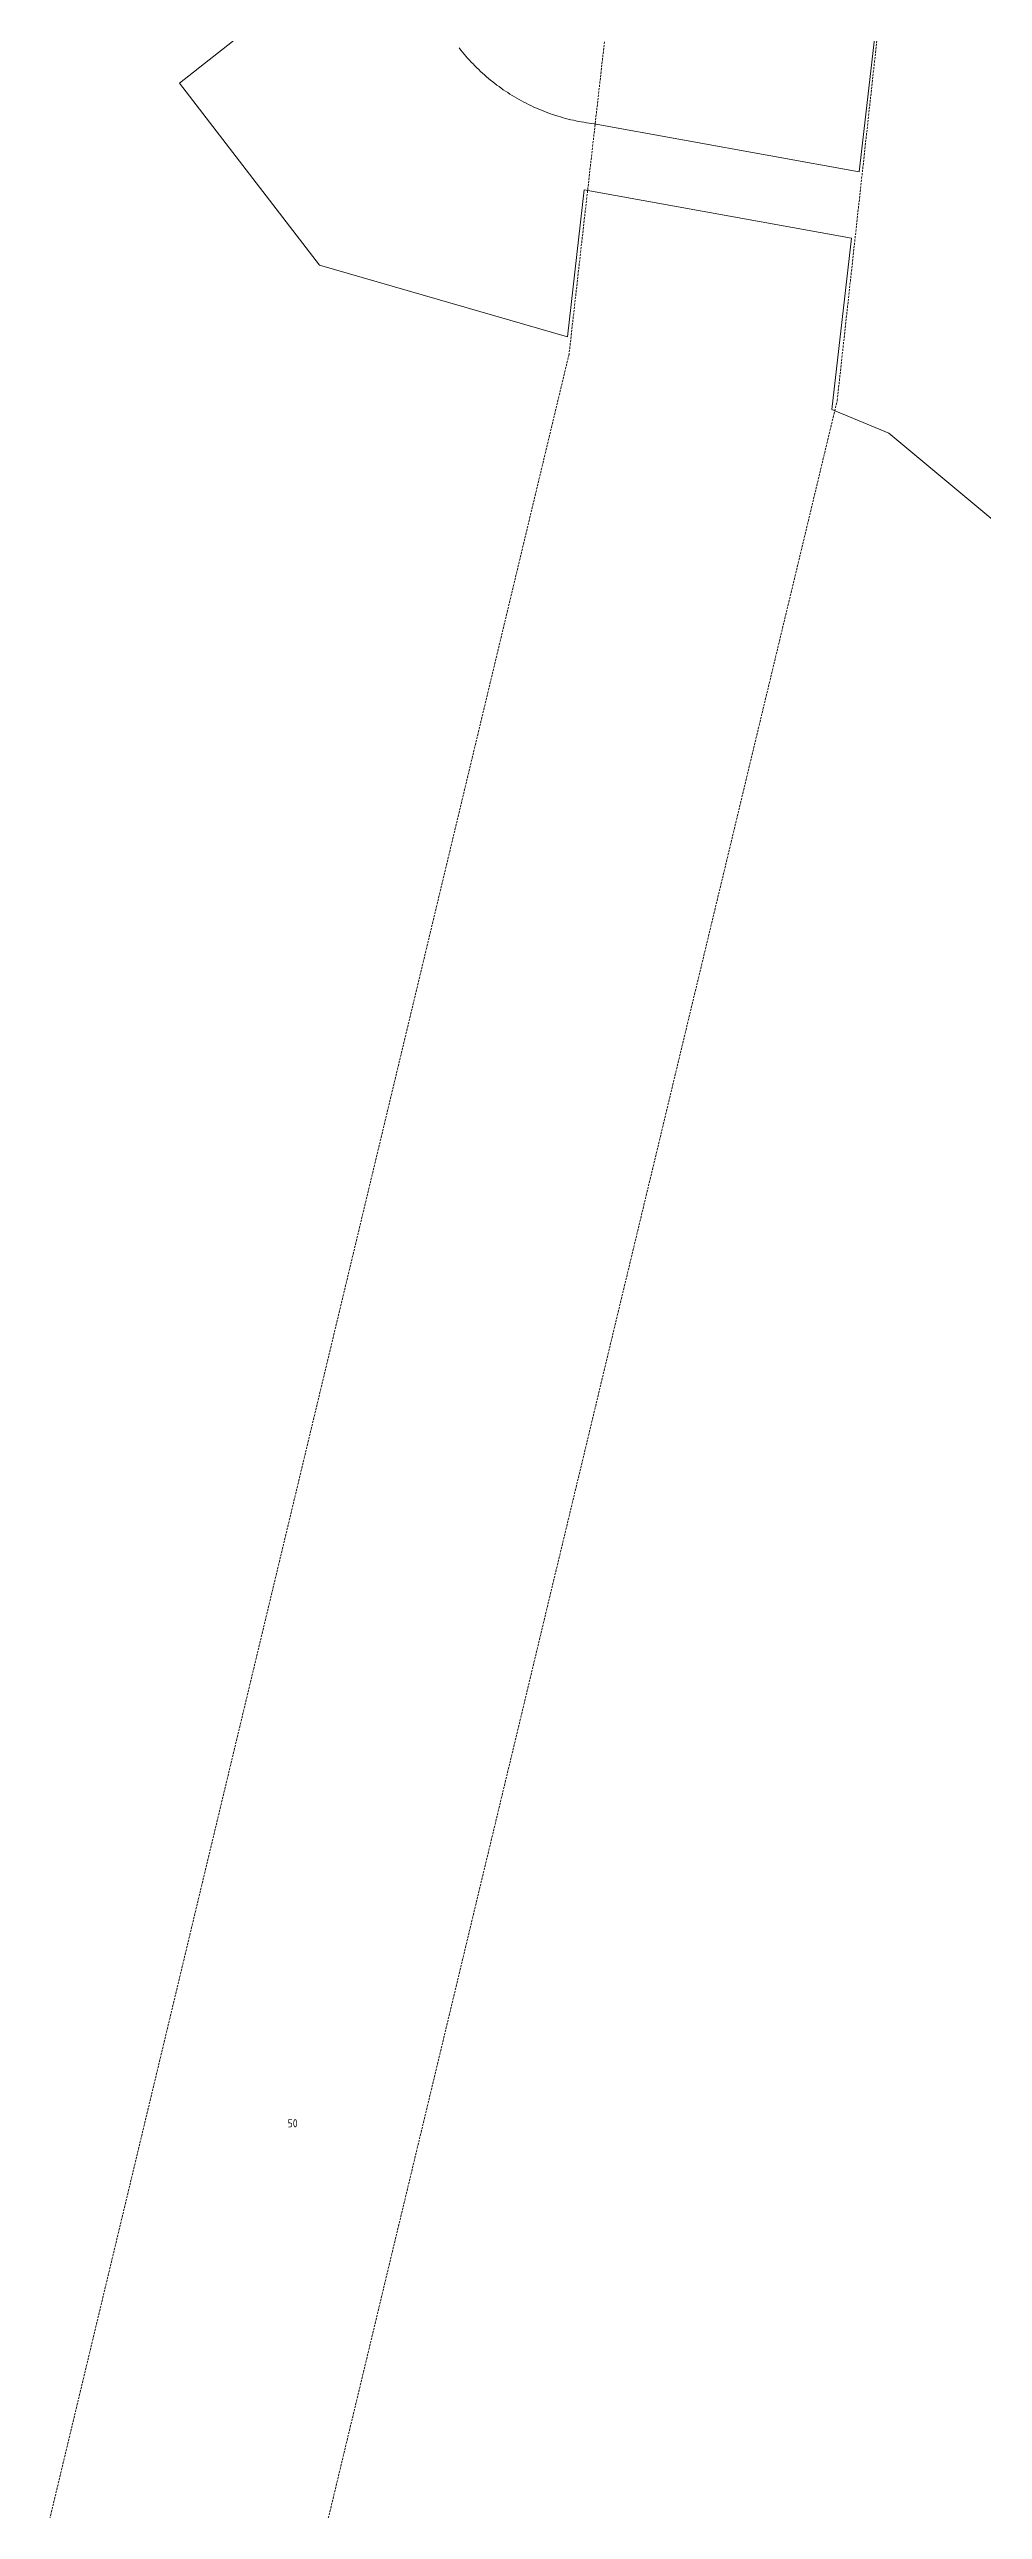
# Model space of a CAD drawing. Extents: x 294483 to 298733, y 6233899 to 6239242.
# Drawn here: x 295812 to 296022, y 6235127 to 6235681 of the extents above; entities that cross this region are included whole.
import ezdxf

# ---------------------------------------------------------------- set-up
doc = ezdxf.new("R2010")
doc.units = 0
doc.linetypes.add('DASHED', pattern=[0.75, 0.5, -0.25])
doc.layers.add('Cadastre Easements_SP_EXT', color=9, linetype='Continuous', lineweight=5)
doc.layers.add('Cadastre Land Parcels_SP_EXT', color=9, linetype='Continuous', lineweight=5)
doc.styles.get("Standard").update_dxf_attribs({"font": 'isocp.shx'})

msp = doc.modelspace()

# ---------------------------------------------------------------- linework, layer by layer
at = {"layer": 'Cadastre Easements_SP_EXT', "linetype": 'DASHED'}
msp.add_lwpolyline([(295728.99129, 6234517.6872), (295810.98108, 6234859.7697), (295837.42361, 6234970.587), (295902.06781, 6235239.65418), (295989.0141, 6235601.54775), (296011.46335, 6235805.48057), (296002.44344, 6235818.99517), (295978.06756, 6235855.51517), (295959.50232, 6235883.55389), (295952.05935, 6235817.92549), (295928.70511, 6235611.99657), (295843.51298, 6235256.79029), (295730.74134, 6234786.58687), (295708.98827, 6234696.21816), (295664.67494, 6234510.83392), (295728.99129, 6234517.6872)], close=True, dxfattribs=at)
at = {"layer": 'Cadastre Land Parcels_SP_EXT', "linetype": 'Continuous'}
for points in [[(295879.67965, 6235703.37737), (295841.10144, 6235672.97973), (295872.61728, 6235632.0577), (295928.33166, 6235615.87049), (295932.14083, 6235649.00193), (295992.23616, 6235638.09594), (295987.80805, 6235599.58513), (296000.65073, 6235594.25726), (296058.60488, 6235545.9387)], [(296058.60488, 6235545.93879), (296000.65073, 6235594.25726), (295987.80796, 6235599.58513), (295992.23616, 6235638.09603), (295932.14074, 6235649.00193), (295928.33158, 6235615.87057), (295872.61728, 6235632.0577), (295841.10144, 6235672.97982), (295879.67965, 6235703.37737)], [(295903.997, 6235680.89195), (295904.36588, 6235680.42343), (295904.7412, 6235679.95907), (295905.12227, 6235679.49983), (295905.50899, 6235679.04562), (295905.90225, 6235678.5976), (295906.30116, 6235678.15364), (295906.7066, 6235677.71577), (295907.1177, 6235677.28303), (295907.53375, 6235676.85533), (295907.95616, 6235676.4338), (295908.3843, 6235676.01935), (295908.81731, 6235675.60895), (295909.25597, 6235675.20457), (295909.70037, 6235674.80636), (295910.14954, 6235674.41328), (295910.60437, 6235674.02718), (295911.06326, 6235673.6462), (295911.52868, 6235673.27229), (295911.99799, 6235672.90447), (295912.47225, 6235672.54266), (295912.95207, 6235672.18703), (295913.43596, 6235671.83839), (295913.9247, 6235671.49583), (295914.41654, 6235671.16034), (295914.91412, 6235670.83086), (295915.41646, 6235670.50748), (295915.9219, 6235670.19319), (295916.43229, 6235669.88394), (295916.94665, 6235669.58166), (295917.46499, 6235669.28548), (295917.9873, 6235668.99743), (295918.51367, 6235668.71636), (295919.04314, 6235668.44129), (295919.57658, 6235668.17426), (295920.11408, 6235667.91333), (295920.65388, 6235667.66043), (295921.19686, 6235667.41451), (295921.74373, 6235667.17566), (295922.29386, 6235666.94485), (295922.84709, 6235666.7211), (295923.4027, 6235666.50424), (295923.96141, 6235666.29649), (295924.52329, 6235666.09482), (295925.08747, 6235665.90005), (295925.65395, 6235665.71437), (295926.22281, 6235665.53471), (295926.79406, 6235665.36299), (295927.36751, 6235665.19931), (295927.94327, 6235665.04366), (295928.5214, 6235664.895), (295929.10104, 6235664.75429), (295929.68298, 6235664.62161), (295930.26562, 6235664.49591), (295930.85047, 6235664.37923), (295931.43691, 6235664.26961), (295932.02476, 6235664.16785), (295932.61421, 6235664.07315), (295933.20506, 6235663.98747), (295933.79574, 6235663.91071), (295934.38793, 6235663.83987), (295993.95114, 6235653.02787), (295998.35355, 6235691.31537)], [(295998.35355, 6235691.31537), (295993.95123, 6235653.02787), (295934.38793, 6235663.83987), (295933.79574, 6235663.91062), (295933.20506, 6235663.98747), (295932.61421, 6235664.07315), (295932.02485, 6235664.16785), (295931.43691, 6235664.26952), (295930.85056, 6235664.37923), (295930.26562, 6235664.49591), (295929.68307, 6235664.62161), (295929.10113, 6235664.75429), (295928.52149, 6235664.89491), (295927.94335, 6235665.04358), (295927.36751, 6235665.19931), (295926.79406, 6235665.36299), (295926.2229, 6235665.53462), (295925.65404, 6235665.71437), (295925.08747, 6235665.90005), (295924.52329, 6235666.09473), (295923.96141, 6235666.29649), (295923.4027, 6235666.50424), (295922.84718, 6235666.72101), (295922.29386, 6235666.94485), (295921.74382, 6235667.17566), (295921.19686, 6235667.41451), (295920.65388, 6235667.66043), (295920.11408, 6235667.91333), (295919.57667, 6235668.17426), (295919.04314, 6235668.44129), (295918.51367, 6235668.71627), (295917.98738, 6235668.99734), (295917.46507, 6235669.28548), (295916.94665, 6235669.58166), (295916.43238, 6235669.88385), (295915.92199, 6235670.1931), (295915.41646, 6235670.50748), (295914.91412, 6235670.83086), (295914.41654, 6235671.16026), (295913.9247, 6235671.49583), (295913.43596, 6235671.83839), (295912.95216, 6235672.18695), (295912.47225, 6235672.54266), (295911.99808, 6235672.90447), (295911.52868, 6235673.27229), (295911.06334, 6235673.6462), (295910.60446, 6235674.02718), (295910.14954, 6235674.41319), (295909.70037, 6235674.80636), (295909.25606, 6235675.20457), (295908.8174, 6235675.60886), (295908.38439, 6235676.01926), (295907.95624, 6235676.4338), (295907.53375, 6235676.85533), (295907.11779, 6235677.28303), (295906.7066, 6235677.71577), (295906.30116, 6235678.15364), (295905.90225, 6235678.5976), (295905.50899, 6235679.04562), (295905.12227, 6235679.49983), (295904.74129, 6235679.95907), (295904.36588, 6235680.42343), (295903.99709, 6235680.89186)]]:
    msp.add_lwpolyline(points, dxfattribs=at)

# ---------------------------------------------------------------- texts
at = {"layer": 'Cadastre Land Parcels_SP_EXT'}
msp.add_text('50', height=1.8, dxfattribs=at).set_placement((295865.38334, 6235213.13167))

doc.saveas('drawing.dxf')
